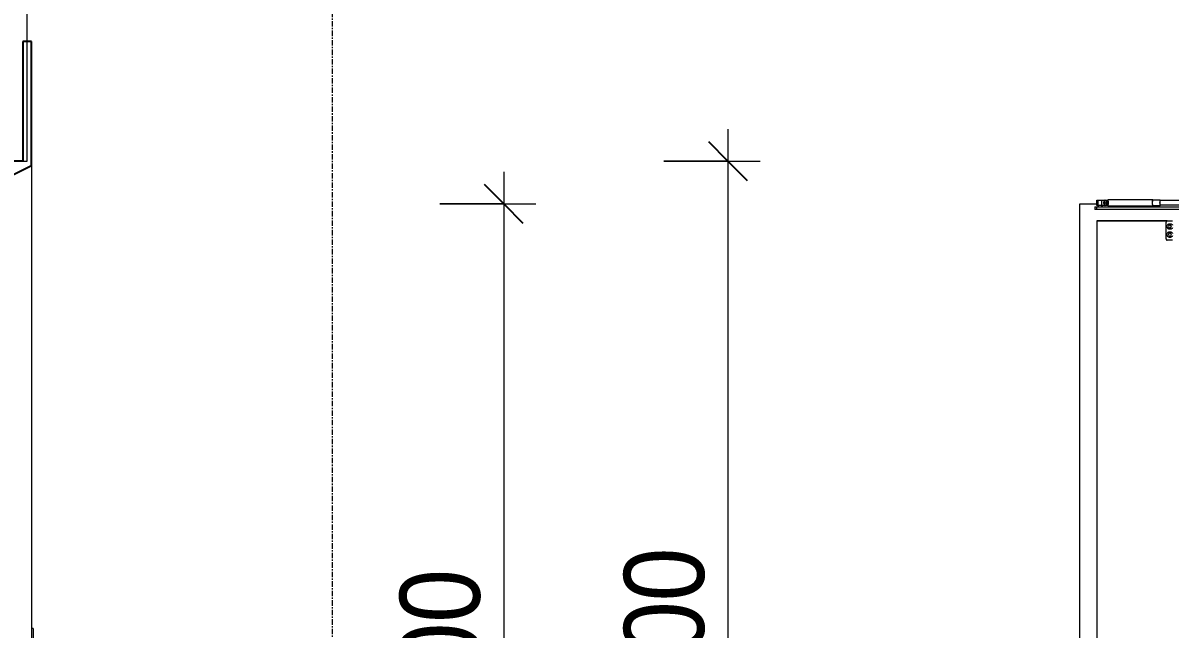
# Model space of a CAD drawing. Header units: millimetres. Extents: x -54951 to -22308, y -6558 to 34550.
# Drawn here: x -49162 to -46476, y -795 to 623 of the extents above; entities that cross this region are included whole.
import ezdxf

# ---------------------------------------------------------------- set-up
doc = ezdxf.new("R2010")
doc.units = ezdxf.units.MM
doc.linetypes.add('Grid Line', pattern=[22.225, 12.7, -3.175, 3.175, -3.175])
for name, color, linetype, lineweight in [('A-ANNO-DIMS', 211, 'Continuous', 9), ('A-ANNO-DIMS-75', 211, 'Continuous', 9), ('A-DOOR', 31, 'Continuous', 18), ('A-DOOR-1', 31, 'Continuous', 25), ('A-DOOR-FRAM', 31, 'Continuous', 18), ('A-WALL', 113, 'Continuous', 18), ('A-WALL-FNSH-1', 250, 'Continuous', 18), ('S-GRID-1', 1, 'Grid Line', 9)]:
    doc.layers.add(name, color=color, linetype=linetype, lineweight=lineweight)
doc.styles.add('UTM Avo', font='', dxfattribs={"width": 0.9, "height": 187.5})
doc.styles.get('UTM Avo').set_extended_font_data('UTM Avo')
doc.dimstyles.new('1_Dim_chi_tiet_2_5', dxfattribs={"dimscale": 304.8, "dimtxt": 187.368928, "dimasz": 0.295276, "dimexe": 0.246063, "dimexo": 0.0625, "dimgap": 0.024606, "dimtad": 1, "dimdec": 0, "dimrnd": 5, "dimzin": 0, "dimdsep": 46, "dimtxsty": 'UTM Avo', "dimblk1": 'OBLIQUE', "dimblk2": 'OBLIQUE', "dimsah": 1, "dimcen": 0.09, "dimdle": 0.246063, "dimazin": 0, "dimtfac": 1, "dimtdec": 4, "dimtix": 1, "dimtmove": 0, "dimatfit": 3, "dimfxl": 0.492126, "dimfxlon": 1, "dimtvp": 1, "dimtolj": 1, "dimtzin": 0, "dimarcsym": 2})

# ---------------------------------------------------------------- blocks, each defined once
blk = doc.blocks.new('Thang may HIEN - Dài x Rộng - 2000x2000-2402764-TKCS_THANG MÁY TM3 - MẶT CẮT')
at = {"layer": 'A-DOOR'}
for p, q in [((-49141.9, 290), (-49141.9, -2000)), ((-49137.9, -794.1), (-49141.9, -794.1)), ((-49137.9, -794.1), (-49137.9, -1194.1))]:
    blk.add_line(p, q, dxfattribs=at)
at = {"layer": 'A-DOOR-1'}
for p, q in [((-49161.9, 580), (-49161.9, 300)), ((-49141.9, 580), (-49161.9, 580)), ((-49141.9, 290), (-49141.9, 580)), ((-49161.9, 300), (-49361.9, 300)), ((-49290.8, 215.6), (-49141.9, 290))]:
    blk.add_line(p, q, dxfattribs=at)
blk = doc.blocks.new('FD_07 - FD_07-1700x2200-CỬA ĐI 2 CÁNH-957538-TKCS_THANG MÁY TM3 - MẶT CẮT')
at = {"layer": 'A-DOOR'}
for p, q in [((-46651.7, 193), (-46651.7, 187)), ((-46651.6, 193), (-46647.1, 193)), ((-46647.7, 209), (-46647.7, 196)), ((-46647.6, 209), (-46635.5, 209)), ((-46635.5, 196), (-46647.6, 196)), ((-46647.1, 193), (-46411.6, 193)), ((-46647.1, 187), (-46647.1, 193)), ((-46645.2, 209), (-46645.2, 193)), ((-46644, 196), (-46644, 193)), ((-46635.5, 209), (-46628.4, 209)), ((-46635.5, 196), (-46635.5, 209)), ((-46628.4, 196), (-46635.5, 196)), ((-46635.4, 193), (-46635.4, 196.2)), ((-46634.2, 193), (-46634.2, 196)), ((-46628.4, 209), (-46621.6, 209)), ((-46621.6, 196), (-46628.4, 196)), ((-46621.6, 208.6), (-46621.6, 196.4)), ((-46621.6, 196), (-46621.6, 209)), ((-46621.6, 196.4), (-46621.6, 208.6)), ((-46516, 209.5), (-46620.7, 209.5)), ((-46620.7, 195.5), (-46516, 195.5)), ((-46498.7, 208.5), (-46516, 208.5)), ((-46516, 196.5), (-46498.7, 196.5)), ((-46312.2, 207.5), (-46498.7, 207.5)), ((-46498.7, 197.5), (-46312.2, 197.5)), ((-46647.1, 187), (-46651.6, 187)), ((-46411.6, 187), (-46647.1, 187)), ((-46647.1, 160), (-46647.1, -2000)), ((-46482.3, 160), (-46647.1, 160)), ((-46485.3, 118), (-46485.3, 157)), ((-46482.3, 160), (-46470, 160)), ((-46470, 115), (-46482.3, 115))]:
    blk.add_line(p, q, dxfattribs=at)
at = {"layer": 'A-DOOR', "flags": 128}
for points in [[(-46482.3, 160), (-46483, 159.9), (-46483.6, 159.7), (-46484.2, 159.3), (-46484.6, 158.9), (-46485, 158.3), (-46485.2, 157.7), (-46485.3, 157)], [(-46485.3, 118), (-46485.2, 117.3), (-46485, 116.7), (-46484.6, 116.1), (-46484.2, 115.7), (-46483.6, 115.3), (-46483, 115.1), (-46482.3, 115)]]:
    blk.add_lwpolyline(points, dxfattribs=at)
at = {"layer": 'A-DOOR'}
for centre, start, end in [((-46476.3, 147), 0, 180), ((-46476.3, 147), 180, 0), ((-46476.3, 128), 0, 180), ((-46476.3, 128), 180, 0)]:
    blk.add_arc(centre, 3.5, start, end, dxfattribs=at)
for centre, major_axis, ratio, start_param, end_param in [((-46629.6, 202.5), (0, 2.5), 0.965835, 4.712389, 7.853982), ((-46629.6, 202.5), (0, 2.5), 0.965835, 1.570796, 4.712389), ((-46629.1, 202.5), (0, 2.5), 0.965835, 0, 1.570796), ((-46629.1, 202.5), (0, 2.5), 0.965835, 0, 1.570796), ((-46629.1, 202.5), (0, 2.5), 0.965835, 1.570796, 3.141593), ((-46629.1, 202.5), (0, 2.5), 0.965835, 1.570796, 3.141593), ((-46627.3, 202.5), (0, 2.5), 0.965835, 0.523599, 1.570796), ((-46627.3, 202.5), (0, 2.5), 0.965835, 0.523599, 1.570796), ((-46627.3, 202.5), (0, 2.5), 0.965835, 1.570796, 2.617994), ((-46627.3, 202.5), (0, 2.5), 0.965835, 1.570796, 2.617994), ((-46626.7, 202.5), (0, 2.5), 0.965835, 0.523599, 1.570796), ((-46626.7, 202.5), (0, 2.5), 0.965835, 1.570796, 2.617994), ((-46630.3, 202.5), (0, 6.79), 0.965835, 4.712389, 5.992125), ((-46630.3, 202.5), (0, 6.79), 0.965835, 3.432653, 4.712389), ((-46629.7, 202.5), (0, 6.79), 0.965835, 4.712389, 5.992125), ((-46629.7, 202.5), (0, 6.79), 0.965835, 3.432653, 4.712389), ((-46629.1, 202.5), (0, 2.5), 0.965835, 4.712389, 4.974188), ((-46629.1, 202.5), (0, 2.5), 0.965835, 4.712389, 4.974188), ((-46629.1, 202.5), (0, 2.5), 0.965835, 4.45059, 4.712389), ((-46629.1, 202.5), (0, 2.5), 0.965835, 4.45059, 4.712389), ((-46620.7, 202.5), (0, 7), 0.259156, 0, 0.50718), ((-46620.7, 202.5), (0, 7), 0.259156, 2.634413, 3.141593), ((-46516, 202.5), (0, 7), 0.259156, 5.759587, 7.853982), ((-46516, 202.5), (0, 7), 0.259156, 1.570796, 3.665191), ((-46516, 202.5), (0, 6), 0.259156, 0, 1.570796), ((-46516, 202.5), (0, 6), 0.259156, 1.570796, 3.141593), ((-46498.7, 202.5), (0, 6), 0.259156, 5.759587, 7.853982), ((-46498.7, 202.5), (0, 6), 0.259156, 1.570796, 3.665191), ((-46498.7, 202.5), (0, 5), 0.259156, 0, 1.570796), ((-46498.7, 202.5), (0, 5), 0.259156, 1.570796, 3.141593)]:
    blk.add_ellipse(centre, major_axis=major_axis, ratio=ratio, start_param=start_param, end_param=end_param, dxfattribs=at)
for points, knots in [([(-46621.6, 208.6), (-46621.5, 208.5), (-46621.5, 208.2), (-46621.5, 207.8), (-46621.4, 207.5), (-46621.3, 207.3), (-46621.3, 207), (-46621.2, 206.8), (-46621.2, 206.7), (-46621.2, 206.5), (-46621.1, 206.3), (-46621, 206.1), (-46621, 205.8), (-46620.9, 205.6), (-46620.9, 205.4), (-46620.8, 205.3), (-46620.8, 205), (-46620.7, 204.8), (-46620.6, 204.4), (-46620.6, 204), (-46620.5, 203.7), (-46620.5, 203.2), (-46620.5, 202.8), (-46620.4, 202.5)], [0, 0, 0, 0, 0.1, 0.2, 0.25, 0.3, 0.35, 0.375, 0.4, 0.425, 0.45, 0.5, 0.55, 0.575, 0.6, 0.625, 0.65, 0.7, 0.75, 0.8, 0.85, 0.9, 1, 1, 1, 1]), ([(-46620.4, 202.5), (-46620.5, 202.2), (-46620.5, 201.8), (-46620.5, 201.3), (-46620.6, 201), (-46620.6, 200.6), (-46620.7, 200.2), (-46620.8, 200), (-46620.8, 199.7), (-46620.9, 199.6), (-46620.9, 199.4), (-46621, 199.2), (-46621, 198.9), (-46621.1, 198.7), (-46621.2, 198.5), (-46621.2, 198.3), (-46621.2, 198.2), (-46621.3, 198), (-46621.3, 197.7), (-46621.4, 197.5), (-46621.5, 197.2), (-46621.5, 196.8), (-46621.5, 196.5), (-46621.6, 196.4)], [0, 0, 0, 0, 0.1, 0.15, 0.2, 0.25, 0.3, 0.35, 0.375, 0.4, 0.425, 0.45, 0.5, 0.55, 0.575, 0.6, 0.625, 0.65, 0.7, 0.75, 0.8, 0.9, 1, 1, 1, 1]), ([(-46482.7, 147), (-46482.7, 148.2), (-46482.2, 150), (-46480.7, 151.9), (-46479.2, 152.9), (-46477.5, 153.5), (-46475.7, 153.7), (-46473.9, 153.4), (-46472.3, 152.6), (-46470.9, 151.4), (-46470.3, 150.4), (-46470, 149.9)], [0, 0, 0, 0, 0.2, 0.3, 0.4, 0.5, 0.6, 0.7, 0.8, 0.9, 1, 1, 1, 1]), ([(-46470, 144.1), (-46470.6, 143), (-46471.8, 141.7), (-46473.9, 140.6), (-46475.7, 140.3), (-46477.5, 140.5), (-46479.2, 141.1), (-46480.7, 142.1), (-46481.8, 143.5), (-46482.5, 145.2), (-46482.7, 146.4), (-46482.7, 147)], [0, 0, 0, 0, 0.2, 0.3, 0.4, 0.5, 0.6, 0.7, 0.8, 0.9, 1, 1, 1, 1]), ([(-46482.7, 128), (-46482.7, 129.2), (-46482.2, 131), (-46480.7, 132.9), (-46479.2, 133.9), (-46477.5, 134.5), (-46475.7, 134.7), (-46473.9, 134.4), (-46472.3, 133.6), (-46470.9, 132.4), (-46470.3, 131.4), (-46470, 130.9)], [0, 0, 0, 0, 0.2, 0.3, 0.4, 0.5, 0.6, 0.7, 0.8, 0.9, 1, 1, 1, 1]), ([(-46470, 125.1), (-46470.6, 124), (-46471.8, 122.7), (-46473.9, 121.6), (-46475.7, 121.3), (-46477.5, 121.5), (-46479.2, 122.1), (-46480.7, 123.1), (-46481.8, 124.5), (-46482.5, 126.2), (-46482.7, 127.4), (-46482.7, 128)], [0, 0, 0, 0, 0.2, 0.3, 0.4, 0.5, 0.6, 0.7, 0.8, 0.9, 1, 1, 1, 1])]:
    blk.add_open_spline(points, degree=3, knots=knots, dxfattribs=at)
at = {"layer": 'A-DOOR-FRAM'}
for q in [(-46647.1, -2000), (-46482.3, 160)]:
    blk.add_line((-46647.1, 160), q, dxfattribs=at)
blk = doc.blocks.new('DIMBLOCK31-TKCS_THANG MÁY TM3 - MẶT CẮT')
at = {"layer": 'A-ANNO-DIMS-75'}
for p, q in [((-48036, 275), (-48036, -2075)), ((-48186, 200), (-47961, 200)), ((-48036, 200), (-48186, 200)), ((-47886, -2000), (-48111, -2000)), ((-48036, -2000), (-47886, -2000))]:
    blk.add_line(p, q, dxfattribs=at)
at = {"layer": 'A-ANNO-DIMS-75', "lineweight": 25}
for p, q in [((-48036, 200), (-48081, 245)), ((-48036, 200), (-47991, 155)), ((-48036, -2000), (-48081, -1955)), ((-48036, -2000), (-47991, -2045))]:
    blk.add_line(p, q, dxfattribs=at)
at = {"layer": 'A-ANNO-DIMS-75', "color": 0, "insert": (-48279.6, -1156.8), "char_height": 187.5, "width": 616.236, "attachment_point": 1, "rotation": 90, "line_spacing_factor": 1.110334, "style": 'UTM Avo'}
blk.add_mtext('2200', dxfattribs=at)
blk = doc.blocks.new('_Oblique')
at = {"color": 0, "linetype": 'ByBlock', "lineweight": -2}
blk.add_line((-0.5, -0.5), (0.5, 0.5), dxfattribs=at)
blk = doc.blocks.new('DIMBLOCK32-TKCS_THANG MÁY TM3 - MẶT CẮT')
at = {"layer": 'A-ANNO-DIMS-75'}
for p, q in [((-47511, 375), (-47511, -2075)), ((-47661, 300), (-47436, 300)), ((-47511, 300), (-47661, 300)), ((-47361, -2000), (-47586, -2000)), ((-47511, -2000), (-47361, -2000))]:
    blk.add_line(p, q, dxfattribs=at)
at = {"layer": 'A-ANNO-DIMS-75', "lineweight": 25}
for p, q in [((-47511, 300), (-47556, 345)), ((-47511, 300), (-47466, 255)), ((-47511, -2000), (-47556, -1955)), ((-47511, -2000), (-47466, -2045))]:
    blk.add_line(p, q, dxfattribs=at)
at = {"layer": 'A-ANNO-DIMS-75', "color": 0, "insert": (-47754.6, -1106.8), "char_height": 187.5, "width": 616.236, "attachment_point": 1, "rotation": 90, "line_spacing_factor": 1.110334, "style": 'UTM Avo'}
blk.add_mtext('2300', dxfattribs=at)

msp = doc.modelspace()

# ---------------------------------------------------------------- linework, layer by layer
at = {"layer": 'A-WALL'}
for p, q in [((-46687.1, -2050), (-46687.1, 200)), ((-46687.1, 200), (-46647.5, 200))]:
    msp.add_line(p, q, dxfattribs=at)
at = {"layer": 'A-WALL-FNSH-1'}
for p, q in [((-49151.9, 300), (-49151.9, 1950)), ((-49161.9, 300), (-49151.9, 300))]:
    msp.add_line(p, q, dxfattribs=at)
at = {"layer": 'S-GRID-1'}
msp.add_line((-48436.9, -4007.7), (-48436.9, 32417.5), dxfattribs=at)

# ---------------------------------------------------------------- block references
at = {"layer": 'A-DOOR'}
for name in ['Thang may HIEN - Dài x Rộng - 2000x2000-2402764-TKCS_THANG MÁY TM3 - MẶT CẮT', 'FD_07 - FD_07-1700x2200-CỬA ĐI 2 CÁNH-957538-TKCS_THANG MÁY TM3 - MẶT CẮT']:
    msp.add_blockref(name, (0, 0), dxfattribs=at)

# ---------------------------------------------------------------- dimensions: what is measured, and where the dimension line sits
at = {"layer": 'A-ANNO-DIMS'}
for base, p1, p2, override, picture, middle in [((-47511, -2000), (-47661, 300), (-47361, -2000), {"dimpost": '<>', "dimfxl": 2319.482701}, 'DIMBLOCK32-TKCS_THANG MÁY TM3 - MẶT CẮT', (-47615.5, -850)), ((-48036, -2000), (-48186, 200), (-47886, -2000), {"dimpost": '<>', "dimfxl": 2220.360331}, 'DIMBLOCK31-TKCS_THANG MÁY TM3 - MẶT CẮT', (-48140.5, -900))]:
    dim = msp.add_linear_dim(base=base, p1=p1, p2=p2, angle=90, dimstyle='1_Dim_chi_tiet_2_5', override=override, dxfattribs=at)
    dim.commit()
    dim.dimension.update_dxf_attribs({"geometry": picture, "text_midpoint": middle})

doc.saveas('drawing.dxf')
